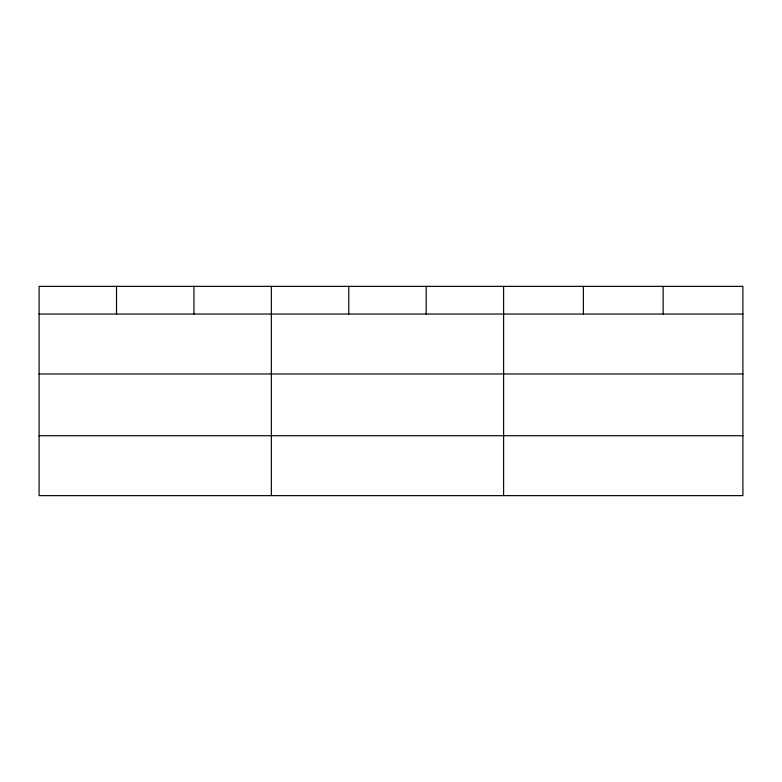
<?xml version="1.0" encoding="UTF-8"?>
<svg xmlns="http://www.w3.org/2000/svg" width="782" height="782" viewBox="0 0 782 782"><rect width="100%" height="100%" fill="white"/><g stroke="black" fill="none" stroke-linecap="round" stroke-linejoin="round"><path stroke-width="1.17" d="M742.9 373.962L742.9 286.368L39.1 286.368L39.1 495.632L742.9 495.632L742.9 373.962L39.1 373.962M39.1 314.041L742.9 314.041M39.1 435.711L742.9 435.711M663.136 286.368L663.136 314.041M583.372 286.368L583.372 314.041M503.608 286.368L503.608 495.632M426.19 286.368L426.19 314.041M348.772 286.368L348.772 314.041M271.354 286.368L271.354 495.632M193.936 286.368L193.936 314.041M116.518 286.368L116.518 314.041"/></g></svg>
